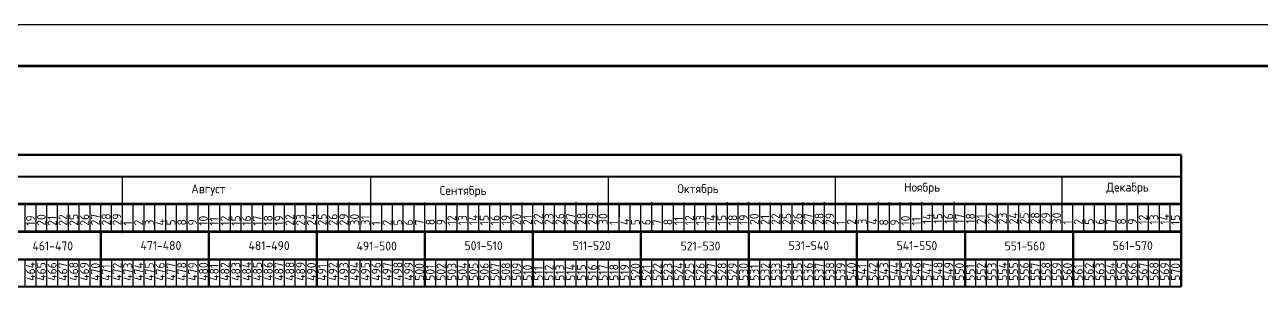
# Model space of a CAD drawing. Header units: millimetres. Extents: x -782 to 10910, y 3841 to 13237.
# Drawn here: x 4710.7 to 4859.5, y 12864.4 to 12896.1 of the extents above; entities that cross this region are included whole.
import ezdxf

# ---------------------------------------------------------------- set-up
doc = ezdxf.new("R2010")
doc.units = ezdxf.units.MM
doc.layers.add('1STAIR2D', color=30, linetype='Continuous')
doc.layers.add('A0-08', color=101, linetype='Continuous')
doc.styles.add('GOST-2.304_Type-B', font='GOST_Common.ttf')

msp = doc.modelspace()

# ---------------------------------------------------------------- linework, layer by layer
at = {"lineweight": 50}
for p, q in [((4849.816436, 12864.52618), (4849.816436, 12880.423568)), ((4719.816436, 12864.511104), (4719.816436, 12871.144083)), ((4732.816436, 12864.480334), (4732.816436, 12871.113313)), ((4745.816436, 12864.488026), (4745.816436, 12871.121005)), ((4758.816436, 12864.488026), (4758.816436, 12871.121005)), ((4771.816436, 12864.511104), (4771.816436, 12871.144083)), ((4784.816436, 12864.480334), (4784.816436, 12871.113313)), ((4797.816436, 12864.488026), (4797.816436, 12871.121005)), ((4810.816436, 12864.488026), (4810.816436, 12871.121005)), ((4823.816436, 12864.511104), (4823.816436, 12871.144083)), ((4836.816436, 12864.480334), (4836.816436, 12871.113313))]:
    msp.add_line(p, q, dxfattribs=at)
at = {"lineweight": -3}
for p, q in [((4722.415105, 12870.946866), (4722.415105, 12877.628348)), ((4752.313233, 12871.090023), (4752.315042, 12877.802487)), ((4780.914791, 12870.967458), (4780.914791, 12877.64894)), ((4808.21355, 12871.134429), (4808.21355, 12877.81591)), ((4835.513352, 12871.128011), (4835.513352, 12877.809492)), ((4713.313422, 12871.269746), (4713.313359, 12874.596273)), ((4715.913422, 12871.269746), (4715.914203, 12874.589414)), ((4722.413359, 12871.287476), (4722.413296, 12874.614003)), ((4725.01336, 12871.269918), (4725.01414, 12874.589587)), ((4728.913359, 12871.174368), (4728.913296, 12874.500895)), ((4730.21336, 12871.187581), (4730.21414, 12874.50725)), ((4731.513296, 12871.287648), (4731.513233, 12874.614175)), ((4734.113296, 12871.287648), (4734.114077, 12874.607317)), ((4738.013296, 12871.17454), (4738.013233, 12874.501067)), ((4740.613233, 12871.305378), (4740.61317, 12874.631905)), ((4743.213233, 12871.305378), (4743.214014, 12874.625047)), ((4744.513233, 12871.274608), (4744.514014, 12874.594276)), ((4747.113233, 12871.182335), (4747.114014, 12874.502004)), ((4749.71317, 12871.323108), (4749.713107, 12874.649635)), ((4752.313171, 12871.305551), (4752.313951, 12874.625219)), ((4753.61317, 12871.200065), (4753.613107, 12874.526592)), ((4756.213171, 12871.182507), (4756.213951, 12874.502176)), ((4758.813108, 12871.323281), (4758.813045, 12874.649808)), ((4761.413108, 12871.323281), (4761.413888, 12874.642949)), ((4762.713108, 12871.200237), (4762.713045, 12874.526764)), ((4765.313108, 12871.200237), (4765.313888, 12874.519906)), ((4767.913045, 12871.341011), (4767.912981, 12874.667538)), ((4769.213108, 12871.213278), (4769.213888, 12874.532947)), ((4770.513045, 12871.341011), (4770.513825, 12874.660679)), ((4771.813045, 12871.217967), (4771.812981, 12874.544494)), ((4774.413045, 12871.217967), (4774.413825, 12874.537636)), ((4777.012981, 12871.358741), (4777.012918, 12874.685267)), ((4779.612982, 12871.341183), (4779.613762, 12874.660852)), ((4780.912981, 12871.235697), (4780.912918, 12874.562224)), ((4782.212982, 12871.248911), (4782.213762, 12874.568579)), ((4783.512982, 12871.21814), (4783.513762, 12874.537809)), ((4786.112919, 12871.358913), (4786.112856, 12874.68544)), ((4788.712919, 12871.358913), (4788.713699, 12874.678582)), ((4790.012919, 12871.23587), (4790.012856, 12874.562397)), ((4792.612919, 12871.23587), (4792.613699, 12874.555538)), ((4795.212856, 12871.376643), (4795.212793, 12874.70317)), ((4795.212919, 12871.218312), (4795.2137, 12874.537981)), ((4796.512856, 12871.345872), (4796.513636, 12874.665541)), ((4797.812856, 12871.376643), (4797.813636, 12874.696312)), ((4799.112856, 12871.2536), (4799.113636, 12874.573268)), ((4804.312793, 12871.394373), (4804.31273, 12874.7209)), ((4805.612793, 12871.27133), (4805.61273, 12874.597857)), ((4806.912793, 12871.376816), (4806.913573, 12874.696484)), ((4808.212793, 12871.253772), (4808.213573, 12874.573441)), ((4813.41273, 12871.394546), (4813.412667, 12874.721072)), ((4814.71273, 12871.271502), (4814.712667, 12874.598029)), ((4816.01273, 12871.394546), (4816.01351, 12874.714214)), ((4817.31273, 12871.271502), (4817.31351, 12874.591171)), ((4821.21273, 12871.284543), (4821.213511, 12874.604212)), ((4822.512667, 12871.412276), (4822.512604, 12874.738802)), ((4823.812667, 12871.289232), (4823.812604, 12874.615759)), ((4825.11267, 12871.271816), (4825.11345, 12874.591485)), ((4826.412667, 12871.289232), (4826.413447, 12874.608901)), ((4831.612606, 12871.289546), (4831.612543, 12874.616073)), ((4832.912604, 12871.306962), (4832.912541, 12874.633489)), ((4834.212604, 12871.320175), (4834.213385, 12874.639844)), ((4834.212607, 12871.271989), (4834.213387, 12874.591657)), ((4835.512604, 12871.289405), (4835.513385, 12874.609073)), ((4840.712544, 12871.289718), (4840.712481, 12874.616245)), ((4842.012541, 12871.307135), (4842.012478, 12874.633662)), ((4843.312544, 12871.289718), (4843.313324, 12874.609387)), ((4844.612541, 12871.307135), (4844.613322, 12874.626803)), ((4847.212541, 12871.289577), (4847.213322, 12874.609246)), ((4849.812481, 12871.307448), (4849.812418, 12874.633975)), ((4710.713485, 12871.138908), (4710.713422, 12874.465435)), ((4713.313485, 12871.138908), (4713.314266, 12874.458577)), ((4717.213486, 12871.151949), (4717.214266, 12874.471617)), ((4719.813422, 12871.156638), (4719.813359, 12874.483165)), ((4722.413422, 12871.156638), (4722.414203, 12874.476307)), ((4731.51336, 12871.15681), (4731.51414, 12874.476479)), ((4740.613296, 12871.17454), (4740.614077, 12874.494209)), ((4743.213297, 12871.156983), (4743.214077, 12874.476652))]:
    msp.add_line(p, q, dxfattribs=at)
at = {"lineweight": 25}
for p, q in [((4710.713485, 12871.190475), (4710.713485, 12874.514657)), ((4714.613422, 12871.238975), (4714.613422, 12874.563157)), ((4717.213422, 12871.238975), (4717.213422, 12874.563157)), ((4718.513422, 12871.238975), (4718.513422, 12874.563157)), ((4719.813422, 12871.208204), (4719.813422, 12874.532387)), ((4721.113422, 12871.177434), (4721.113422, 12874.501616)), ((4723.71336, 12871.239148), (4723.71336, 12874.56333)), ((4726.31336, 12871.239148), (4726.31336, 12874.56333)), ((4727.61336, 12871.239148), (4727.61336, 12874.56333)), ((4728.91336, 12871.208377), (4728.91336, 12874.532559)), ((4730.21336, 12871.177606), (4730.21336, 12874.501789)), ((4732.813296, 12871.256878), (4732.813296, 12874.58106)), ((4735.413296, 12871.256878), (4735.413296, 12874.58106)), ((4736.713296, 12871.256878), (4736.713296, 12874.58106)), ((4738.013296, 12871.226107), (4738.013296, 12874.550289)), ((4739.313296, 12871.195336), (4739.313296, 12874.519519)), ((4741.913233, 12871.274608), (4741.913233, 12874.59879)), ((4743.213233, 12871.243837), (4743.213233, 12874.568019)), ((4744.513233, 12871.274608), (4744.513233, 12874.59879)), ((4745.813233, 12871.274608), (4745.813233, 12874.59879)), ((4747.113233, 12871.243837), (4747.113233, 12874.568019)), ((4748.413233, 12871.213066), (4748.413233, 12874.537248)), ((4751.013171, 12871.27478), (4751.013171, 12874.598962)), ((4753.613171, 12871.27478), (4753.613171, 12874.598962)), ((4754.913171, 12871.27478), (4754.913171, 12874.598962)), ((4756.213171, 12871.244009), (4756.213171, 12874.568192)), ((4757.513171, 12871.213239), (4757.513171, 12874.537421)), ((4760.113108, 12871.29251), (4760.113108, 12874.616692)), ((4762.713108, 12871.29251), (4762.713108, 12874.616692)), ((4764.013108, 12871.29251), (4764.013108, 12874.616692)), ((4765.313108, 12871.261739), (4765.313108, 12874.585922)), ((4766.613108, 12871.230969), (4766.613108, 12874.555151)), ((4769.213045, 12871.31024), (4769.213045, 12874.634422)), ((4771.813045, 12871.31024), (4771.813045, 12874.634422)), ((4773.113045, 12871.31024), (4773.113045, 12874.634422)), ((4773.113045, 12871.187197), (4773.113045, 12874.511379)), ((4774.413045, 12871.279469), (4774.413045, 12874.603652)), ((4775.713045, 12871.248699), (4775.713045, 12874.572881)), ((4775.713045, 12871.187197), (4775.713045, 12874.511379)), ((4777.013045, 12871.187197), (4777.013045, 12874.511379)), ((4778.312982, 12871.310413), (4778.312982, 12874.634595)), ((4780.912982, 12871.310413), (4780.912982, 12874.634595)), ((4782.212982, 12871.310413), (4782.212982, 12874.634595)), ((4782.212982, 12871.187369), (4782.212982, 12874.511551)), ((4783.512982, 12871.279642), (4783.512982, 12874.603824)), ((4784.812982, 12871.248871), (4784.812982, 12874.573053)), ((4784.812982, 12871.187369), (4784.812982, 12874.511551)), ((4786.112982, 12871.187369), (4786.112982, 12874.511551)), ((4787.412919, 12871.328142), (4787.412919, 12874.652325)), ((4790.012919, 12871.328142), (4790.012919, 12874.652325)), ((4791.312919, 12871.328142), (4791.312919, 12874.652325)), ((4791.312919, 12871.205099), (4791.312919, 12874.529281)), ((4792.612919, 12871.297372), (4792.612919, 12874.621554)), ((4793.912919, 12871.266601), (4793.912919, 12874.590783)), ((4793.912919, 12871.205099), (4793.912919, 12874.529281)), ((4795.212856, 12871.315102), (4795.212856, 12874.639284)), ((4795.212919, 12871.205099), (4795.212919, 12874.529281)), ((4796.512856, 12871.345872), (4796.512856, 12874.670055)), ((4796.512919, 12871.174329), (4796.512919, 12874.498511)), ((4797.812856, 12871.222829), (4797.812856, 12874.547011)), ((4799.112856, 12871.345872), (4799.112856, 12874.670055)), ((4800.412856, 12871.345872), (4800.412856, 12874.670055)), ((4800.412856, 12871.222829), (4800.412856, 12874.547011)), ((4801.712856, 12871.315102), (4801.712856, 12874.639284)), ((4801.712856, 12871.222829), (4801.712856, 12874.547011)), ((4803.012856, 12871.284331), (4803.012856, 12874.608513)), ((4803.012856, 12871.192058), (4803.012856, 12874.516241)), ((4805.612793, 12871.346045), (4805.612793, 12874.670227)), ((4806.912793, 12871.223002), (4806.912793, 12874.547184)), ((4808.212793, 12871.346045), (4808.212793, 12874.670227)), ((4809.512793, 12871.346045), (4809.512793, 12874.670227)), ((4809.512793, 12871.223002), (4809.512793, 12874.547184)), ((4810.812793, 12871.315274), (4810.812793, 12874.639457)), ((4810.812793, 12871.223002), (4810.812793, 12874.547184)), ((4812.112793, 12871.284504), (4812.112793, 12874.608686)), ((4812.112793, 12871.192231), (4812.112793, 12874.516413)), ((4814.71273, 12871.363775), (4814.71273, 12874.687957)), ((4816.01273, 12871.240732), (4816.01273, 12874.564914)), ((4817.31273, 12871.363775), (4817.31273, 12874.687957)), ((4818.61273, 12871.363775), (4818.61273, 12874.687957)), ((4818.61273, 12871.240732), (4818.61273, 12874.564914)), ((4819.91273, 12871.333004), (4819.91273, 12874.657186)), ((4819.91273, 12871.240732), (4819.91273, 12874.564914)), ((4821.21273, 12871.302234), (4821.21273, 12874.626416)), ((4821.21273, 12871.209961), (4821.21273, 12874.534143)), ((4822.51273, 12871.17919), (4822.51273, 12874.503372)), ((4823.81267, 12871.241045), (4823.81267, 12874.565228)), ((4825.112667, 12871.258462), (4825.112667, 12874.582644)), ((4826.41267, 12871.241045), (4826.41267, 12874.565228)), ((4827.712667, 12871.258462), (4827.712667, 12874.582644)), ((4827.71267, 12871.241045), (4827.71267, 12874.565228)), ((4829.012667, 12871.258462), (4829.012667, 12874.582644)), ((4829.01267, 12871.210275), (4829.01267, 12874.534457)), ((4830.312667, 12871.227691), (4830.312667, 12874.551873)), ((4830.31267, 12871.179504), (4830.31267, 12874.503686)), ((4831.612667, 12871.19692), (4831.612667, 12874.521102)), ((4832.912607, 12871.241218), (4832.912607, 12874.5654)), ((4834.212604, 12871.258634), (4834.212604, 12874.582816)), ((4835.512607, 12871.241218), (4835.512607, 12874.5654)), ((4836.812604, 12871.258634), (4836.812604, 12874.582816)), ((4836.812607, 12871.241218), (4836.812607, 12874.5654)), ((4838.112604, 12871.258634), (4838.112604, 12874.582816)), ((4838.112607, 12871.210447), (4838.112607, 12874.534629)), ((4839.412604, 12871.227863), (4839.412604, 12874.552046)), ((4839.412607, 12871.179677), (4839.412607, 12874.503859)), ((4840.712604, 12871.197093), (4840.712604, 12874.521275)), ((4842.012544, 12871.258948), (4842.012544, 12874.58313)), ((4843.312541, 12871.276364), (4843.312541, 12874.600546)), ((4844.612544, 12871.258948), (4844.612544, 12874.58313)), ((4845.912541, 12871.276364), (4845.912541, 12874.600546)), ((4845.912544, 12871.258948), (4845.912544, 12874.58313)), ((4847.212541, 12871.276364), (4847.212541, 12874.600546)), ((4847.212544, 12871.228177), (4847.212544, 12874.552359)), ((4848.512541, 12871.245593), (4848.512541, 12874.569776)), ((4848.512544, 12871.197406), (4848.512544, 12874.521589)), ((4712.013485, 12871.159704), (4712.013485, 12874.483886)), ((4712.013485, 12871.108137), (4712.013485, 12874.43232)), ((4714.613485, 12871.108137), (4714.613485, 12874.43232)), ((4715.913485, 12871.108137), (4715.913485, 12874.43232)), ((4717.213485, 12871.077367), (4717.213485, 12874.401549)), ((4718.513485, 12871.046596), (4718.513485, 12874.370778)), ((4721.113422, 12871.125867), (4721.113422, 12874.450049)), ((4723.713422, 12871.125867), (4723.713422, 12874.450049)), ((4725.013422, 12871.125867), (4725.013422, 12874.450049)), ((4726.313422, 12871.095097), (4726.313422, 12874.419279)), ((4727.613422, 12871.064326), (4727.613422, 12874.388508)), ((4730.21336, 12871.12604), (4730.21336, 12874.450222)), ((4732.81336, 12871.12604), (4732.81336, 12874.450222)), ((4734.11336, 12871.12604), (4734.11336, 12874.450222)), ((4735.41336, 12871.095269), (4735.41336, 12874.419451)), ((4736.71336, 12871.064498), (4736.71336, 12874.388681)), ((4739.313296, 12871.14377), (4739.313296, 12874.467952)), ((4741.913296, 12871.14377), (4741.913296, 12874.467952)), ((4743.213296, 12871.14377), (4743.213296, 12874.467952)), ((4744.513296, 12871.112999), (4744.513296, 12874.437181)), ((4745.813233, 12871.151564), (4745.813233, 12874.475746)), ((4748.413233, 12871.151564), (4748.413233, 12874.475746)), ((4749.713233, 12871.151564), (4749.713233, 12874.475746)), ((4751.013233, 12871.120794), (4751.013233, 12874.444976)), ((4752.313233, 12871.090023), (4752.313233, 12874.414205)), ((4754.913171, 12871.151737), (4754.913171, 12874.475919)), ((4757.513171, 12871.151737), (4757.513171, 12874.475919)), ((4758.813171, 12871.151737), (4758.813171, 12874.475919)), ((4760.113171, 12871.120966), (4760.113171, 12874.445148)), ((4761.413171, 12871.090195), (4761.413171, 12874.414378)), ((4764.013108, 12871.169467), (4764.013108, 12874.493649)), ((4766.613108, 12871.169467), (4766.613108, 12874.493649)), ((4767.913108, 12871.169467), (4767.913108, 12874.493649)), ((4769.213108, 12871.138696), (4769.213108, 12874.462878)), ((4770.513108, 12871.107925), (4770.513108, 12874.432108)), ((4778.313045, 12871.156426), (4778.313045, 12874.480608)), ((4779.613045, 12871.125655), (4779.613045, 12874.449838)), ((4787.412982, 12871.156599), (4787.412982, 12874.480781)), ((4788.712982, 12871.125828), (4788.712982, 12874.45001)), ((4804.312856, 12871.161288), (4804.312856, 12874.48547)), ((4813.412793, 12871.16146), (4813.412793, 12874.485643)), ((4710.716436, 12864.488026), (4710.716436, 12867.812209)), ((4710.716436, 12864.488026), (4710.716436, 12867.812209)), ((4712.016436, 12864.488026), (4712.016436, 12867.812209)), ((4712.016436, 12864.488026), (4712.016436, 12867.812209)), ((4713.316436, 12864.488026), (4713.316436, 12867.827594)), ((4714.616436, 12864.488026), (4714.616436, 12867.812209)), ((4714.616436, 12864.488026), (4714.616436, 12867.812209)), ((4715.916436, 12864.488026), (4715.916436, 12867.812209)), ((4715.916436, 12864.488026), (4715.916436, 12867.812209)), ((4717.216436, 12864.488026), (4717.216436, 12867.827594)), ((4718.516436, 12864.472641), (4718.516436, 12867.796823)), ((4718.516436, 12864.472641), (4718.516436, 12867.796823)), ((4719.816436, 12864.472641), (4719.816436, 12867.796823)), ((4719.816436, 12864.472641), (4719.816436, 12867.796823)), ((4721.116436, 12864.472641), (4721.116436, 12867.812209)), ((4722.416436, 12864.457256), (4722.416436, 12867.781438)), ((4722.416436, 12864.457256), (4722.416436, 12867.781438)), ((4723.716436, 12864.457256), (4723.716436, 12867.781438)), ((4723.716436, 12864.457256), (4723.716436, 12867.781438)), ((4725.016436, 12864.457256), (4725.016436, 12867.796823)), ((4726.316436, 12864.472641), (4726.316436, 12867.796823)), ((4726.316436, 12864.472641), (4726.316436, 12867.796823)), ((4727.616436, 12864.472641), (4727.616436, 12867.796823)), ((4727.616436, 12864.472641), (4727.616436, 12867.796823)), ((4728.916436, 12864.472641), (4728.916436, 12867.812209)), ((4730.216436, 12864.472641), (4730.216436, 12867.796823)), ((4730.216436, 12864.472641), (4730.216436, 12867.796823)), ((4731.516436, 12864.472641), (4731.516436, 12867.796823)), ((4731.516436, 12864.472641), (4731.516436, 12867.796823)), ((4732.816436, 12864.472641), (4732.816436, 12867.812209)), ((4734.116436, 12864.472641), (4734.116436, 12867.796823)), ((4734.116436, 12864.472641), (4734.116436, 12867.796823)), ((4735.416436, 12864.472641), (4735.416436, 12867.796823)), ((4735.416436, 12864.472641), (4735.416436, 12867.796823)), ((4736.716436, 12864.472641), (4736.716436, 12867.812209)), ((4738.016436, 12864.472641), (4738.016436, 12867.796823)), ((4738.016436, 12864.472641), (4738.016436, 12867.796823)), ((4739.316436, 12864.472641), (4739.316436, 12867.796823)), ((4739.316436, 12864.472641), (4739.316436, 12867.796823)), ((4740.616436, 12864.472641), (4740.616436, 12867.812209)), ((4741.916436, 12864.503412), (4741.916436, 12867.827594)), ((4741.916436, 12864.503412), (4741.916436, 12867.827594)), ((4743.216436, 12864.503412), (4743.216436, 12867.827594)), ((4743.216436, 12864.503412), (4743.216436, 12867.827594)), ((4744.516436, 12864.503412), (4744.516436, 12867.842979)), ((4745.816436, 12864.488026), (4745.816436, 12867.812209)), ((4745.816436, 12864.488026), (4745.816436, 12867.812209)), ((4747.116436, 12864.488026), (4747.116436, 12867.812209)), ((4747.116436, 12864.488026), (4747.116436, 12867.812209)), ((4748.416436, 12864.488026), (4748.416436, 12867.827594)), ((4749.716436, 12864.503412), (4749.716436, 12867.827594)), ((4749.716436, 12864.503412), (4749.716436, 12867.827594)), ((4751.016436, 12864.503412), (4751.016436, 12867.827594)), ((4751.016436, 12864.503412), (4751.016436, 12867.827594)), ((4752.316436, 12864.503412), (4752.316436, 12867.842979)), ((4753.616436, 12864.503412), (4753.616436, 12867.827594)), ((4753.616436, 12864.503412), (4753.616436, 12867.827594)), ((4754.916436, 12864.503412), (4754.916436, 12867.827594)), ((4754.916436, 12864.503412), (4754.916436, 12867.827594)), ((4756.216436, 12864.503412), (4756.216436, 12867.842979)), ((4757.516436, 12864.503412), (4757.516436, 12867.827594)), ((4757.516436, 12864.503412), (4757.516436, 12867.827594)), ((4758.816436, 12864.503412), (4758.816436, 12867.827594)), ((4758.816436, 12864.503412), (4758.816436, 12867.827594)), ((4760.116436, 12864.503412), (4760.116436, 12867.842979)), ((4761.416436, 12864.503412), (4761.416436, 12867.827594)), ((4761.416436, 12864.503412), (4761.416436, 12867.827594)), ((4762.716436, 12864.503412), (4762.716436, 12867.827594)), ((4762.716436, 12864.503412), (4762.716436, 12867.827594)), ((4764.016436, 12864.503412), (4764.016436, 12867.842979)), ((4765.316436, 12864.488026), (4765.316436, 12867.812209)), ((4765.316436, 12864.488026), (4765.316436, 12867.812209)), ((4766.616436, 12864.488026), (4766.616436, 12867.812209)), ((4766.616436, 12864.488026), (4766.616436, 12867.812209)), ((4767.916436, 12864.488026), (4767.916436, 12867.827594)), ((4769.216436, 12864.472641), (4769.216436, 12867.796823)), ((4769.216436, 12864.472641), (4769.216436, 12867.796823)), ((4770.516436, 12864.472641), (4770.516436, 12867.796823)), ((4770.516436, 12864.472641), (4770.516436, 12867.796823)), ((4771.816436, 12864.472641), (4771.816436, 12867.812209)), ((4773.116436, 12864.488026), (4773.116436, 12867.812209)), ((4773.116436, 12864.488026), (4773.116436, 12867.812209)), ((4774.416436, 12864.488026), (4774.416436, 12867.812209)), ((4774.416436, 12864.488026), (4774.416436, 12867.812209)), ((4775.716436, 12864.488026), (4775.716436, 12867.827594)), ((4777.016436, 12864.488026), (4777.016436, 12867.812209)), ((4777.016436, 12864.488026), (4777.016436, 12867.812209)), ((4778.316436, 12864.488026), (4778.316436, 12867.812209)), ((4778.316436, 12864.488026), (4778.316436, 12867.812209)), ((4779.616436, 12864.488026), (4779.616436, 12867.827594)), ((4780.916436, 12864.488026), (4780.916436, 12867.812209)), ((4780.916436, 12864.488026), (4780.916436, 12867.812209)), ((4782.216436, 12864.488026), (4782.216436, 12867.812209)), ((4782.216436, 12864.488026), (4782.216436, 12867.812209)), ((4783.516436, 12864.488026), (4783.516436, 12867.827594)), ((4784.816436, 12864.488026), (4784.816436, 12867.812209)), ((4784.816436, 12864.488026), (4784.816436, 12867.812209)), ((4786.116436, 12864.488026), (4786.116436, 12867.812209)), ((4786.116436, 12864.488026), (4786.116436, 12867.812209)), ((4787.416436, 12864.488026), (4787.416436, 12867.827594)), ((4788.716436, 12864.472641), (4788.716436, 12867.796823)), ((4788.716436, 12864.472641), (4788.716436, 12867.796823)), ((4790.016436, 12864.472641), (4790.016436, 12867.796823)), ((4790.016436, 12864.472641), (4790.016436, 12867.796823)), ((4791.316436, 12864.472641), (4791.316436, 12867.812209)), ((4792.616436, 12864.457256), (4792.616436, 12867.781438)), ((4792.616436, 12864.457256), (4792.616436, 12867.781438)), ((4793.916436, 12864.457256), (4793.916436, 12867.781438)), ((4793.916436, 12864.457256), (4793.916436, 12867.781438)), ((4795.216436, 12864.457256), (4795.216436, 12867.796823)), ((4796.516436, 12864.472641), (4796.516436, 12867.796823)), ((4796.516436, 12864.472641), (4796.516436, 12867.796823)), ((4797.816436, 12864.472641), (4797.816436, 12867.796823)), ((4797.816436, 12864.472641), (4797.816436, 12867.796823)), ((4799.116436, 12864.472641), (4799.116436, 12867.812209)), ((4800.416436, 12864.472641), (4800.416436, 12867.796823)), ((4800.416436, 12864.472641), (4800.416436, 12867.796823)), ((4801.716436, 12864.472641), (4801.716436, 12867.796823)), ((4801.716436, 12864.472641), (4801.716436, 12867.796823)), ((4803.016436, 12864.472641), (4803.016436, 12867.812209)), ((4804.316436, 12864.472641), (4804.316436, 12867.796823)), ((4804.316436, 12864.472641), (4804.316436, 12867.796823)), ((4805.616436, 12864.472641), (4805.616436, 12867.796823)), ((4805.616436, 12864.472641), (4805.616436, 12867.796823)), ((4806.916436, 12864.472641), (4806.916436, 12867.812209)), ((4808.216436, 12864.472641), (4808.216436, 12867.796823)), ((4808.216436, 12864.472641), (4808.216436, 12867.796823)), ((4809.516436, 12864.472641), (4809.516436, 12867.796823)), ((4809.516436, 12864.472641), (4809.516436, 12867.796823)), ((4810.816436, 12864.472641), (4810.816436, 12867.812209)), ((4812.116436, 12864.457256), (4812.116436, 12867.781438)), ((4812.116436, 12864.457256), (4812.116436, 12867.781438)), ((4813.416436, 12864.457256), (4813.416436, 12867.781438)), ((4813.416436, 12864.457256), (4813.416436, 12867.781438)), ((4814.716436, 12864.457256), (4814.716436, 12867.796823)), ((4816.016436, 12864.44187), (4816.016436, 12867.766053)), ((4816.016436, 12864.44187), (4816.016436, 12867.766053)), ((4817.316436, 12864.44187), (4817.316436, 12867.766053)), ((4817.316436, 12864.44187), (4817.316436, 12867.766053)), ((4818.616436, 12864.44187), (4818.616436, 12867.781438)), ((4819.916436, 12864.457256), (4819.916436, 12867.781438)), ((4819.916436, 12864.457256), (4819.916436, 12867.781438)), ((4821.216436, 12864.457256), (4821.216436, 12867.781438)), ((4821.216436, 12864.457256), (4821.216436, 12867.781438)), ((4822.516436, 12864.457256), (4822.516436, 12867.796823)), ((4823.816436, 12864.457256), (4823.816436, 12867.781438)), ((4823.816436, 12864.457256), (4823.816436, 12867.781438)), ((4825.116436, 12864.457256), (4825.116436, 12867.781438)), ((4825.116436, 12864.457256), (4825.116436, 12867.781438)), ((4826.416436, 12864.457256), (4826.416436, 12867.796823)), ((4827.716436, 12864.457256), (4827.716436, 12867.781438)), ((4827.716436, 12864.457256), (4827.716436, 12867.781438)), ((4829.016436, 12864.457256), (4829.016436, 12867.781438)), ((4829.016436, 12864.457256), (4829.016436, 12867.781438)), ((4830.316436, 12864.457256), (4830.316436, 12867.796823)), ((4831.616436, 12864.457256), (4831.616436, 12867.781438)), ((4831.616436, 12864.457256), (4831.616436, 12867.781438)), ((4832.916436, 12864.457256), (4832.916436, 12867.781438)), ((4832.916436, 12864.457256), (4832.916436, 12867.781438)), ((4834.216436, 12864.457256), (4834.216436, 12867.796823)), ((4835.516436, 12864.488026), (4835.516436, 12867.812209)), ((4835.516436, 12864.488026), (4835.516436, 12867.812209)), ((4836.816436, 12864.488026), (4836.816436, 12867.812209)), ((4836.816436, 12864.488026), (4836.816436, 12867.812209)), ((4838.116436, 12864.488026), (4838.116436, 12867.827594)), ((4839.416436, 12864.472641), (4839.416436, 12867.796823)), ((4839.416436, 12864.472641), (4839.416436, 12867.796823)), ((4840.716436, 12864.472641), (4840.716436, 12867.796823)), ((4840.716436, 12864.472641), (4840.716436, 12867.796823)), ((4842.016436, 12864.472641), (4842.016436, 12867.812209)), ((4843.316436, 12864.488026), (4843.316436, 12867.812209)), ((4843.316436, 12864.488026), (4843.316436, 12867.812209)), ((4844.616436, 12864.488026), (4844.616436, 12867.812209)), ((4844.616436, 12864.488026), (4844.616436, 12867.812209)), ((4845.916436, 12864.488026), (4845.916436, 12867.827594)), ((4847.216436, 12864.488026), (4847.216436, 12867.812209)), ((4847.216436, 12864.488026), (4847.216436, 12867.812209)), ((4848.516436, 12864.488026), (4848.516436, 12867.812209)), ((4848.516436, 12864.488026), (4848.516436, 12867.812209)), ((4849.816436, 12864.488026), (4849.816436, 12867.827594))]:
    msp.add_line(p, q, dxfattribs=at)
at = {"layer": '1STAIR2D', "color": 0}
msp.add_line((4867.747635, 12896.089018), (4027.747635, 12896.089018), dxfattribs=at)
at = {"layer": '1STAIR2D', "color": 0, "lineweight": 100}
msp.add_line((4862.747635, 12891.089018), (4047.747635, 12891.089018), dxfattribs=at)
at = {"layer": 'A0-08', "color": 0, "lineweight": 40}
for p, q in [((4108.816436, 12880.423568), (4849.816436, 12880.423568)), ((4108.816436, 12880.423568), (4849.816436, 12880.423568)), ((4133.382876, 12880.423568), (4849.816436, 12880.423568)), ((4162.30183, 12880.423568), (4849.816436, 12880.423568)), ((4849.816436, 12880.423568), (4400.64232, 12880.423568)), ((4100.152279, 12877.802487), (4849.816436, 12877.802487)), ((4100.152279, 12877.802487), (4849.816436, 12877.802487)), ((4108.816436, 12877.802487), (4849.816436, 12877.802487)), ((4108.818409, 12874.532947), (4849.818409, 12874.532947)), ((4100.152279, 12874.461746), (4849.816436, 12874.475958)), ((4100.152279, 12871.121005), (4849.816436, 12871.121005)), ((4108.817628, 12871.213278), (4849.817628, 12871.213278)), ((4108.816436, 12867.812209), (4849.816436, 12867.812209)), ((4203.099002, 12867.812209), (4849.816436, 12867.827594)), ((4100.152279, 12864.518797), (4849.816436, 12864.518797)), ((4108.816436, 12864.518797), (4849.816436, 12864.518797))]:
    msp.add_line(p, q, dxfattribs=at)
at = {"layer": 'A0-08', "color": 0, "lineweight": 25}
for p, q in [((4710.712867, 12864.518797), (4722.682675, 12864.518797)), ((4710.712867, 12864.503412), (4722.682675, 12864.503412)), ((4836.812867, 12864.518797), (4848.782675, 12864.518797)), ((4836.812867, 12864.503412), (4848.782675, 12864.503412))]:
    msp.add_line(p, q, dxfattribs=at)

# ---------------------------------------------------------------- texts
at = {"layer": 'A0-08', "color": 0, "lineweight": 25, "style": 'GOST-2.304_Type-B'}
for s, p in [('Август', (4730.690967, 12875.776811)), ('Сентябрь', (4760.590904, 12875.577013)), ('Октябрь', (4789.190652, 12875.797403)), ('Ноябрь', (4816.489412, 12875.964373)), ('Декабрь', (4840.831627, 12875.979929)), ('461-470', (4711.581106, 12868.89593)), ('471-480', (4724.581106, 12868.942086)), ('481-490', (4737.581106, 12868.926701)), ('491-500', (4750.581106, 12868.880545)), ('501-510', (4763.581106, 12868.926701)), ('511-520', (4776.581106, 12868.926701)), ('521-530', (4789.581106, 12868.880545)), ('531-540', (4802.581106, 12868.926701)), ('541-550', (4815.581106, 12868.926701)), ('551-560', (4828.581106, 12868.880545)), ('561-570', (4841.581106, 12868.926701))]:
    msp.add_text(s, height=1.0687328, dxfattribs=at).set_placement(p)
for s, height, p in [('19', 1.0687328, (4711.886791, 12871.856458)), ('20', 1.0687328, (4713.186791, 12871.856458)), ('22', 1.0687328, (4715.786791, 12871.856458)), ('25', 1.0687328, (4717.086791, 12871.856458)), ('26', 1.0687328, (4718.386791, 12871.856458)), ('27', 1.0687328, (4719.686665, 12871.892091)), ('28', 1.0687328, (4720.986665, 12871.892091)), ('29', 1.0687328, (4722.286665, 12871.892091)), ('15', 1.0687328, (4736.586666, 12871.861492)), ('16', 1.0687328, (4737.886666, 12871.861492)), ('18', 1.0687328, (4740.486603, 12871.861492)), ('19', 1.0687328, (4741.786603, 12871.861492)), ('22', 1.0687328, (4743.086603, 12871.861492)), ('23', 1.0687328, (4744.386603, 12871.861492)), ('24', 1.0687328, (4745.686476, 12871.887017)), ('25', 1.0687328, (4746.986476, 12871.887017)), ('26', 1.0687328, (4748.286476, 12871.887017)), ('29', 1.0687328, (4749.586476, 12871.887017)), ('30', 1.0687328, (4750.886476, 12871.887017)), ('12', 1.0687328, (4762.586414, 12871.917788)), ('13', 1.0687328, (4763.886414, 12871.917788)), ('14', 1.0687328, (4765.186414, 12871.917788)), ('15', 1.0687328, (4766.486414, 12871.917788)), ('16', 1.0687328, (4767.786414, 12871.917788)), ('19', 1.0687328, (4769.086414, 12871.917788)), ('20', 1.0687328, (4770.386414, 12871.917788)), ('21', 1.0687328, (4771.686288, 12871.95342)), ('22', 1.0687328, (4772.986288, 12871.95342)), ('23', 1.0687328, (4774.286288, 12871.95342)), ('26', 1.0687328, (4775.586288, 12871.95342)), ('27', 1.0687328, (4776.886288, 12871.95342)), ('28', 1.0687328, (4778.186288, 12871.95342)), ('29', 1.0687328, (4779.486288, 12871.95342)), ('30', 1.0687328, (4780.786288, 12871.95342)), ('12', 1.0687328, (4791.186225, 12871.922822)), ('13', 1.0687328, (4792.486225, 12871.922822)), ('14', 1.0687328, (4793.786225, 12871.922822)), ('15', 1.0687328, (4795.086225, 12871.922822)), ('18', 1.0687328, (4796.386225, 12871.922822)), ('19', 1.0687328, (4797.686099, 12871.958282)), ('20', 1.0687328, (4798.986099, 12871.958282)), ('21', 1.0687328, (4800.286099, 12871.958282)), ('22', 1.0687328, (4801.586099, 12871.958282)), ('25', 1.0687328, (4802.886099, 12871.958282)), ('26', 1.0687328, (4804.186099, 12871.958282)), ('27', 1.0687328, (4805.486099, 12871.958282)), ('28', 1.0687328, (4806.786099, 12871.958282)), ('29', 1.0687328, (4808.086099, 12871.958282)), ('10', 1.0687328, (4817.186099, 12871.879026)), ('14', 1.0687328, (4819.786036, 12872.068284)), ('15', 1.0687328, (4821.085909, 12872.103917)), ('16', 1.0687328, (4822.385909, 12872.103917)), ('17', 1.0687328, (4823.685909, 12872.103917)), ('18', 1.0687328, (4824.985909, 12872.103917)), ('21', 1.0687328, (4826.28591, 12872.024685)), ('22', 1.0687328, (4827.58591, 12872.024685)), ('23', 1.0687328, (4828.88591, 12872.024685)), ('24', 1.0687328, (4830.18591, 12872.024685)), ('25', 1.0687328, (4831.48591, 12872.024685)), ('28', 1.0687328, (4832.78591, 12872.024685)), ('29', 1.0687328, (4834.08591, 12872.024685)), ('30', 1.0687328, (4835.38591, 12872.024685)), ('12', 1.0687328, (4845.785847, 12871.994087)), ('13', 1.0687328, (4847.085847, 12871.994087)), ('14', 1.0687328, (4848.385847, 12871.994087)), ('15', 1.0687328, (4849.685784, 12871.950275)), ('21', 1.0687328, (4714.486791, 12871.856458)), ('1', 1.068733, (4723.586665, 12871.892091)), ('2', 1.068733, (4724.886665, 12871.892091)), ('3', 1.068733, (4726.186665, 12871.892091)), ('4', 1.068733, (4727.486665, 12871.892091)), ('5', 1.068733, (4728.786665, 12871.892091)), ('8', 1.068733, (4730.086665, 12871.892091)), ('9', 1.068733, (4731.386665, 12871.892091)), ('10', 1.0687328, (4732.686603, 12871.861492)), ('11', 1.0687328, (4733.986603, 12871.861492)), ('12', 1.0687328, (4735.286603, 12871.861492)), ('17', 1.0687328, (4739.186603, 12871.861492)), ('31', 1.0687328, (4752.186476, 12871.887017)), ('1', 1.068733, (4753.486476, 12871.887017)), ('2', 1.068733, (4754.786476, 12871.887017)), ('5', 1.068733, (4756.086476, 12871.887017)), ('6', 1.068733, (4757.386476, 12871.887017)), ('7', 1.068733, (4758.686414, 12871.917788)), ('8', 1.068733, (4759.986414, 12871.917788)), ('9', 1.068733, (4761.286414, 12871.917788)), ('1', 1.068733, (4782.086288, 12871.95342)), ('4', 1.068733, (4783.386288, 12871.95342)), ('5', 1.068733, (4784.686225, 12871.922822)), ('6', 1.068733, (4785.986225, 12871.922822)), ('7', 1.068733, (4787.286225, 12871.922822)), ('8', 1.068733, (4788.586225, 12871.922822)), ('11', 1.0687328, (4789.886225, 12871.922822)), ('1', 1.068733, (4809.386099, 12871.958282)), ('2', 1.068733, (4810.686036, 12871.989052)), ('3', 1.068733, (4811.986036, 12871.989052)), ('4', 1.068733, (4813.286036, 12871.989052)), ('8', 1.068733, (4814.586099, 12871.879026)), ('9', 1.068733, (4815.886099, 12871.879026)), ('11', 1.0687328, (4818.486099, 12871.879026)), ('1', 1.068733, (4836.685847, 12871.994087)), ('2', 1.068733, (4837.985847, 12871.994087)), ('5', 1.068733, (4839.285847, 12871.994087)), ('6', 1.068733, (4840.585847, 12871.994087)), ('7', 1.068733, (4841.885847, 12871.994087)), ('8', 1.068733, (4843.185847, 12871.994087)), ('9', 1.068733, (4844.485847, 12871.994087)), ('464', 1.0687328, (4711.889679, 12865.223479)), ('465', 1.0687328, (4713.189679, 12865.223479)), ('466', 1.0687328, (4714.489679, 12865.223479)), ('467', 1.0687328, (4715.789679, 12865.223479)), ('468', 1.0687328, (4717.089679, 12865.223479)), ('469', 1.0687328, (4718.389679, 12865.223479)), ('470', 1.0687328, (4719.689679, 12865.223479)), ('471', 1.0687328, (4720.989679, 12865.223479)), ('472', 1.0687328, (4722.289679, 12865.223479)), ('473', 1.0687328, (4723.589679, 12865.223479)), ('474', 1.0687328, (4724.889679, 12865.223479)), ('475', 1.0687328, (4726.189679, 12865.223479)), ('476', 1.0687328, (4727.489679, 12865.223479)), ('477', 1.0687328, (4728.789679, 12865.223479)), ('478', 1.0687328, (4730.089679, 12865.223479)), ('479', 1.0687328, (4731.389679, 12865.223479)), ('480', 1.0687328, (4732.689679, 12865.223479)), ('481', 1.0687328, (4733.989679, 12865.223479)), ('482', 1.0687328, (4735.289679, 12865.223479)), ('483', 1.0687328, (4736.589679, 12865.223479)), ('484', 1.0687328, (4737.889679, 12865.223479)), ('485', 1.0687328, (4739.189679, 12865.223479)), ('486', 1.0687328, (4740.489679, 12865.223479)), ('487', 1.0687328, (4741.789679, 12865.223479)), ('488', 1.0687328, (4743.089679, 12865.223479)), ('489', 1.0687328, (4744.389679, 12865.223479)), ('490', 1.0687328, (4745.689679, 12865.223479)), ('491', 1.0687328, (4746.989679, 12865.223479)), ('492', 1.0687328, (4748.289679, 12865.223479)), ('493', 1.0687328, (4749.589679, 12865.223479)), ('494', 1.0687328, (4750.889679, 12865.223479)), ('495', 1.0687328, (4752.189679, 12865.223479)), ('496', 1.0687328, (4753.489679, 12865.223479)), ('497', 1.0687328, (4754.789679, 12865.223479)), ('498', 1.0687328, (4756.089679, 12865.223479)), ('499', 1.0687328, (4757.389679, 12865.223479)), ('500', 1.0687328, (4758.689679, 12865.223479)), ('502', 1.0687328, (4761.289679, 12865.223479)), ('503', 1.0687328, (4762.589679, 12865.223479)), ('504', 1.0687328, (4763.889679, 12865.223479)), ('505', 1.0687328, (4765.189679, 12865.223479)), ('506', 1.0687328, (4766.489679, 12865.223479)), ('507', 1.0687328, (4767.789679, 12865.223479)), ('508', 1.0687328, (4769.089679, 12865.223479)), ('509', 1.0687328, (4770.389679, 12865.223479)), ('510', 1.0687328, (4771.689679, 12865.223479)), ('512', 1.0687328, (4774.289679, 12865.223479)), ('513', 1.0687328, (4775.589679, 12865.223479)), ('514', 1.0687328, (4776.889679, 12865.223479)), ('515', 1.0687328, (4778.189679, 12865.223479)), ('516', 1.0687328, (4779.489679, 12865.223479)), ('517', 1.0687328, (4780.789679, 12865.223479)), ('518', 1.0687328, (4782.089679, 12865.223479)), ('519', 1.0687328, (4783.389679, 12865.223479)), ('520', 1.0687328, (4784.689679, 12865.223479)), ('522', 1.0687328, (4787.289679, 12865.223479)), ('523', 1.0687328, (4788.589679, 12865.223479)), ('524', 1.0687328, (4789.889679, 12865.223479)), ('525', 1.0687328, (4791.189679, 12865.223479)), ('526', 1.0687328, (4792.489679, 12865.223479)), ('527', 1.0687328, (4793.789679, 12865.223479)), ('528', 1.0687328, (4795.089679, 12865.223479)), ('529', 1.0687328, (4796.389679, 12865.223479)), ('530', 1.0687328, (4797.689679, 12865.223479)), ('532', 1.0687328, (4800.289679, 12865.223479)), ('533', 1.0687328, (4801.589679, 12865.223479)), ('534', 1.0687328, (4802.889679, 12865.223479)), ('535', 1.0687328, (4804.189679, 12865.223479)), ('536', 1.0687328, (4805.489679, 12865.223479)), ('537', 1.0687328, (4806.789679, 12865.223479)), ('538', 1.0687328, (4808.089679, 12865.223479)), ('539', 1.0687328, (4809.389679, 12865.223479)), ('540', 1.0687328, (4810.689679, 12865.223479)), ('541', 1.0687328, (4811.989679, 12865.223479)), ('542', 1.0687328, (4813.289679, 12865.223479)), ('543', 1.0687328, (4814.589679, 12865.223479)), ('544', 1.0687328, (4815.889679, 12865.223479)), ('545', 1.0687328, (4817.189679, 12865.223479)), ('546', 1.0687328, (4818.489679, 12865.223479)), ('547', 1.0687328, (4819.789679, 12865.223479)), ('548', 1.0687328, (4821.089679, 12865.223479)), ('549', 1.0687328, (4822.389679, 12865.223479)), ('550', 1.0687328, (4823.689679, 12865.223479)), ('551', 1.0687328, (4824.989679, 12865.223479)), ('552', 1.0687328, (4826.289679, 12865.223479)), ('553', 1.0687328, (4827.589679, 12865.223479)), ('554', 1.0687328, (4828.889679, 12865.223479)), ('555', 1.0687328, (4830.189679, 12865.223479)), ('556', 1.0687328, (4831.489679, 12865.223479)), ('557', 1.0687328, (4832.789679, 12865.223479)), ('558', 1.0687328, (4834.089679, 12865.223479)), ('559', 1.0687328, (4835.389679, 12865.223479)), ('560', 1.0687328, (4836.689679, 12865.223479)), ('561', 1.0687328, (4837.989679, 12865.223479)), ('562', 1.0687328, (4839.289679, 12865.223479)), ('563', 1.0687328, (4840.589679, 12865.223479)), ('564', 1.0687328, (4841.889679, 12865.223479)), ('565', 1.0687328, (4843.189679, 12865.223479)), ('566', 1.0687328, (4844.489679, 12865.223479)), ('567', 1.0687328, (4845.789679, 12865.223479)), ('568', 1.0687328, (4847.089679, 12865.223479)), ('569', 1.0687328, (4848.389679, 12865.223479)), ('570', 1.0687328, (4849.689679, 12865.223479)), ('501', 1.0687328, (4759.989679, 12865.223479)), ('511', 1.0687328, (4772.989679, 12865.223479)), ('521', 1.0687328, (4785.989679, 12865.223479)), ('531', 1.0687328, (4798.989679, 12865.223479))]:
    msp.add_text(s, height=height, rotation=90, dxfattribs=at).set_placement(p)

doc.saveas('drawing.dxf')
